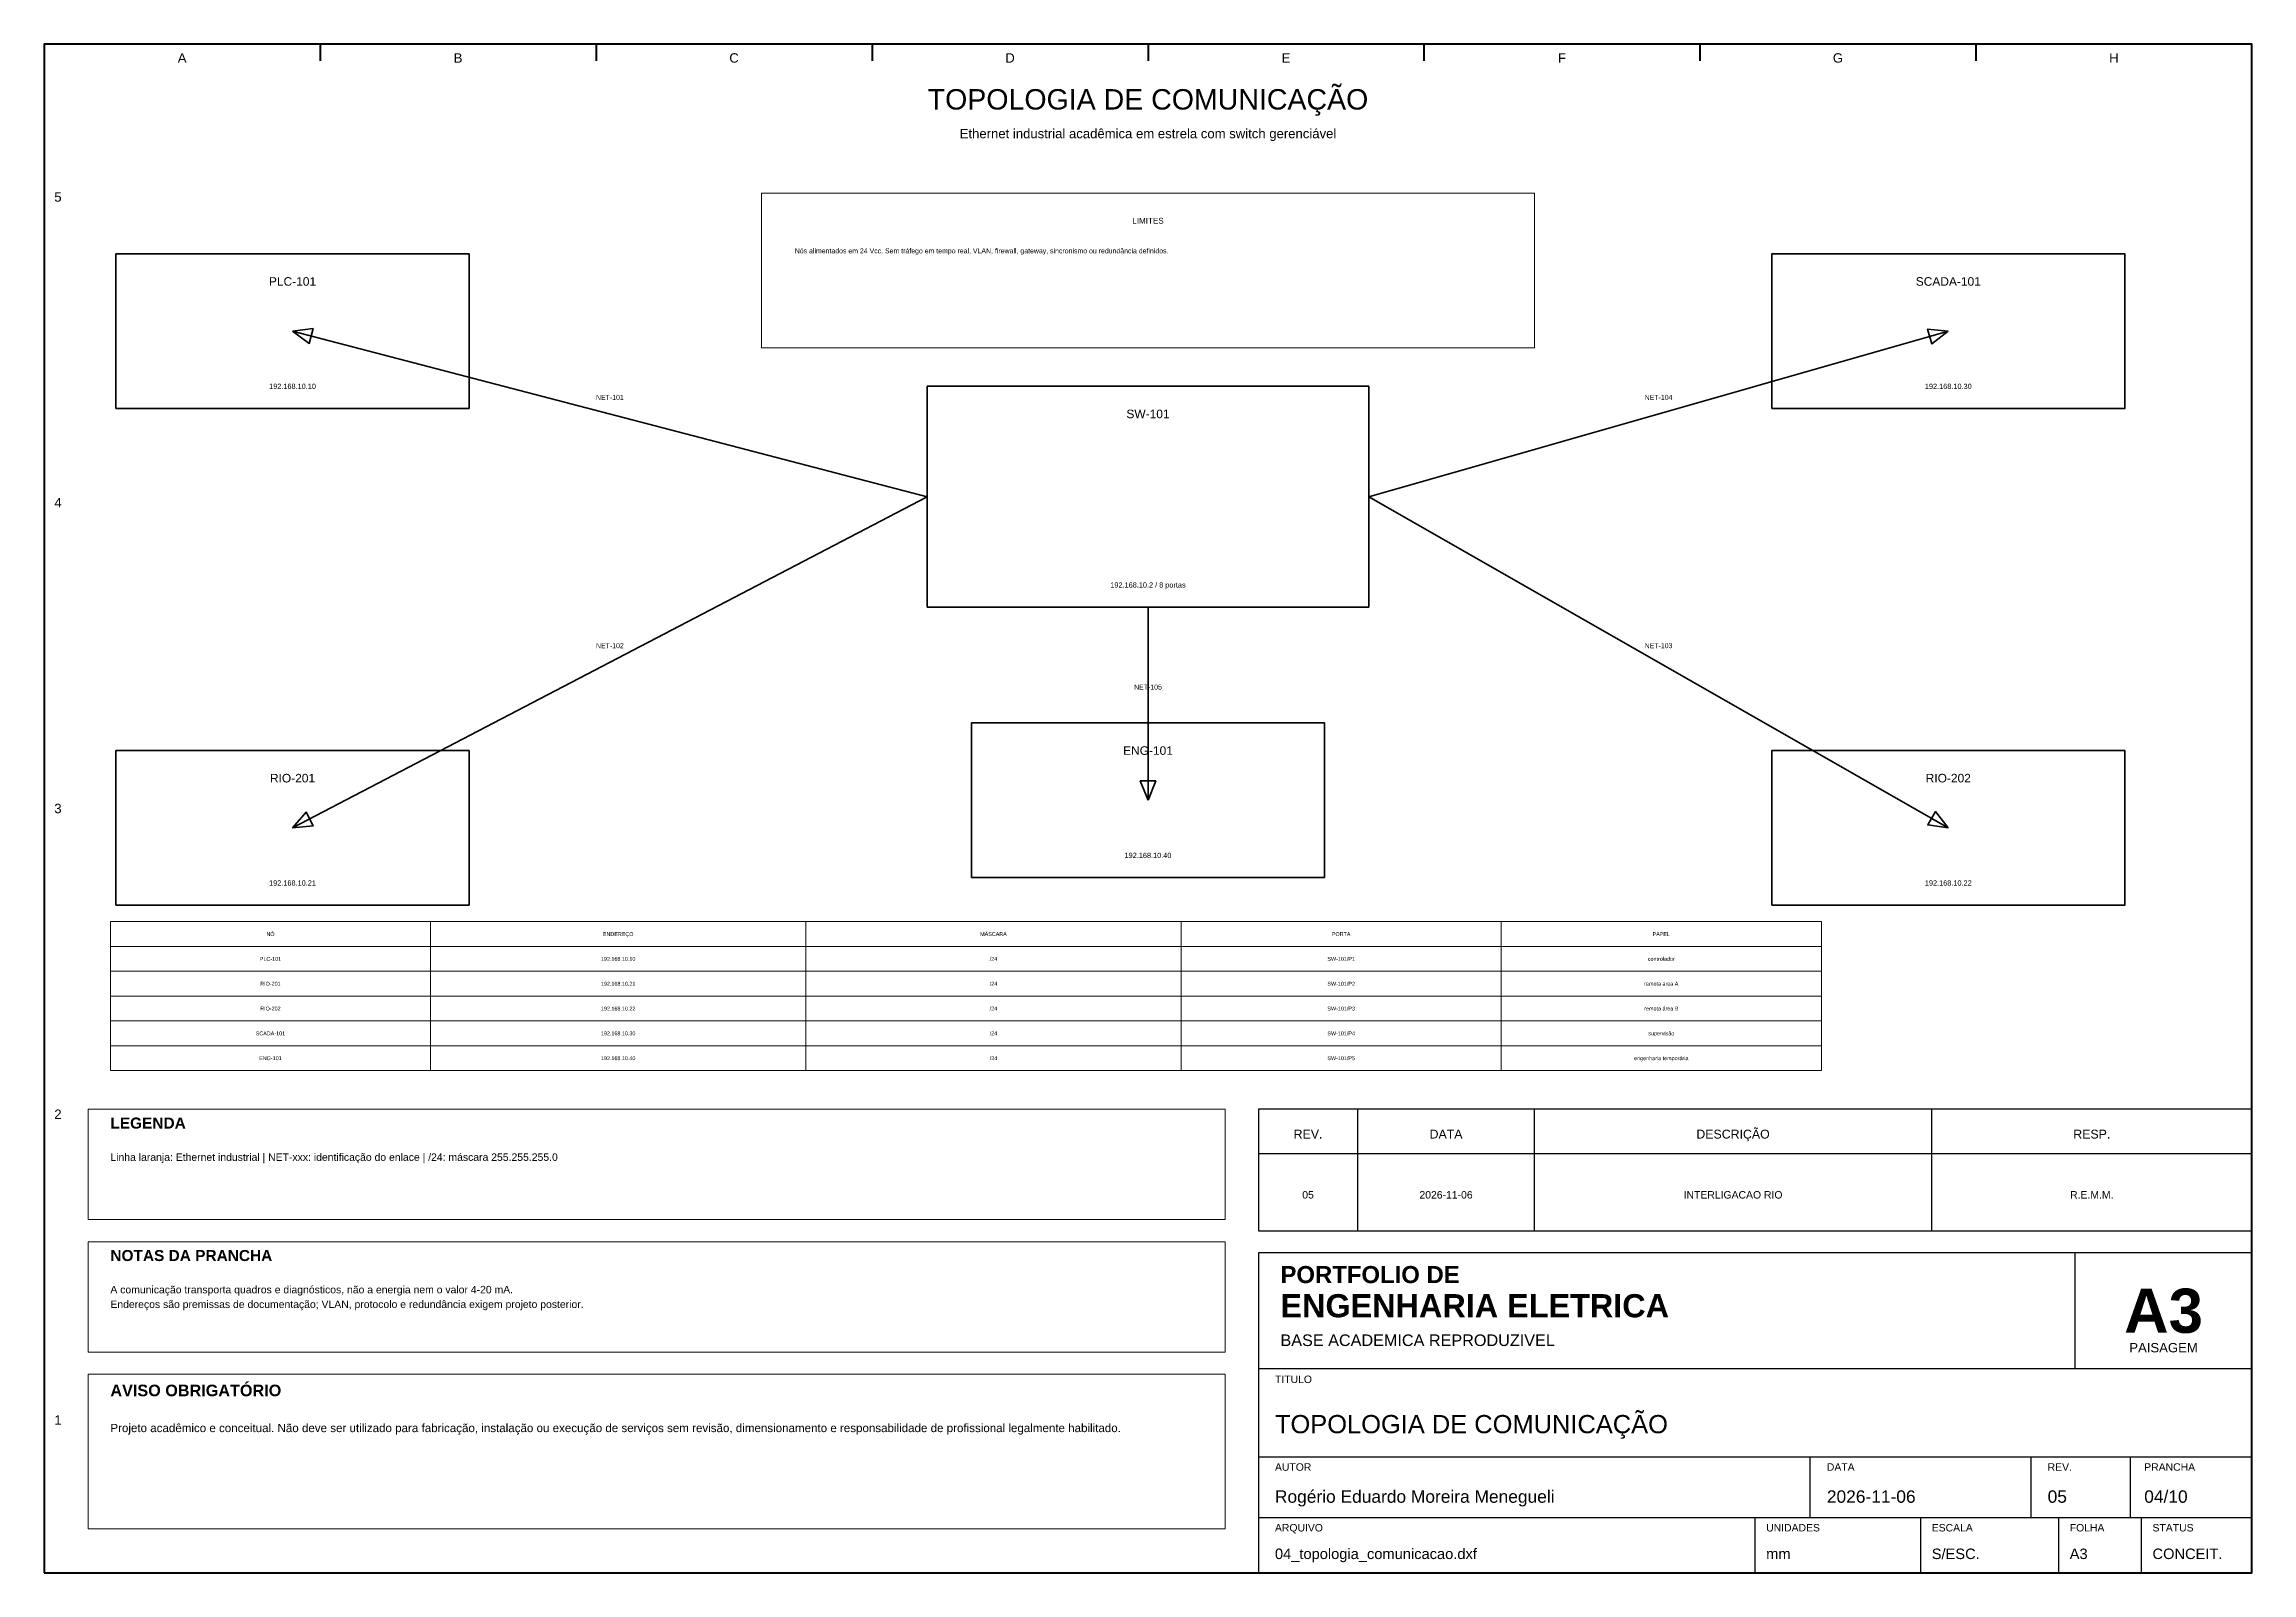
# Model space of a CAD drawing. Header units: millimetres. Extents: x 10 to 410, y 10 to 287.
import ezdxf
from ezdxf.enums import TextEntityAlignment as Align

# ---------------------------------------------------------------- set-up
doc = ezdxf.new("R2010")
doc.units = ezdxf.units.MM
for name, color, linetype, lineweight in [('00_MOLDURA', 7, 'CONTINUOUS', 50), ('01_CARIMBO', 7, 'CONTINUOUS', 25), ('02_TEXTO', 7, 'CONTINUOUS', 18), ('04_EQUIPAMENTOS', 32, 'CONTINUOUS', 35), ('08_CABOS', 124, 'CONTINUOUS', 35), ('12_LEGENDA', 7, 'CONTINUOUS', 18), ('13_NOTAS', 7, 'CONTINUOUS', 18)]:
    doc.layers.add(name, color=color, linetype=linetype, lineweight=lineweight)
doc.styles.add('PORTFOLIO_TEXTO', font='arial.ttf')
doc.styles.add('PORTFOLIO_TITULO', font='arialbd.ttf', dxfattribs={"width": 0.92})

# ---------------------------------------------------------------- blocks, each defined once
blk = doc.blocks.new('CARIMBO_A3')
at = {"layer": '01_CARIMBO'}
for p, q in [((148, 37), (148, 58)), ((0, 37), (180, 37)), ((0, 21), (180, 21)), ((100, 10), (100, 21)), ((140, 10), (140, 21)), ((158, 10), (158, 21)), ((0, 10), (180, 10)), ((90, 0), (90, 10)), ((120, 0), (120, 10)), ((145, 0), (145, 10)), ((160, 0), (160, 10))]:
    blk.add_line(p, q, dxfattribs=at)
blk.add_lwpolyline([(0, 0), (180, 0), (180, 58), (0, 58)], close=True, dxfattribs=at)
at = {"layer": '01_CARIMBO', "style": 'PORTFOLIO_TEXTO'}
for s, p in [('TITULO', (3, 34.4)), ('AUTOR', (3, 18.5)), ('DATA', (103, 18.5)), ('REV.', (143, 18.5)), ('PRANCHA', (160.5, 18.5)), ('ARQUIVO', (3, 7.5)), ('UNIDADES', (92, 7.5)), ('ESCALA', (122, 7.5)), ('FOLHA', (147, 7.5)), ('STATUS', (162, 7.5))]:
    blk.add_text(s, height=1.35, dxfattribs=at).set_placement(p)
at = {"layer": '02_TEXTO'}
for s, height, style, p in [('PORTFOLIO DE', 3.1, 'PORTFOLIO_TITULO', (4, 52.5)), ('ENGENHARIA ELETRICA', 4.2, 'PORTFOLIO_TITULO', (4, 46.3)), ('BASE ACADEMICA REPRODUZIVEL', 2.1, 'PORTFOLIO_TEXTO', (4, 41.1))]:
    blk.add_text(s, height=height, dxfattribs=dict(at, style=style)).set_placement(p)
for s, height, style, p in [('A3', 8, 'PORTFOLIO_TITULO', (164, 47.5)), ('PAISAGEM', 1.7, 'PORTFOLIO_TEXTO', (164, 40.8))]:
    blk.add_text(s, height=height, dxfattribs=dict(at, style=style)).set_placement(p, align=Align.MIDDLE_CENTER)
at = {"layer": '02_TEXTO', "style": 'PORTFOLIO_TEXTO'}
for tag, p, height in [('TITULO', (3, 25.3), 3.3), ('AUTOR', (3, 12.7), 2.25), ('DATA', (103, 12.7), 2.25), ('REVISAO', (143, 12.7), 2.25), ('PRANCHA', (160.5, 12.7), 2.25), ('ARQUIVO', (3, 2.5), 1.9), ('UNIDADES', (92, 2.5), 1.9), ('ESCALA', (122, 2.5), 1.9), ('FOLHA', (147, 2.5), 1.9), ('STATUS', (162, 2.5), 1.9)]:
    blk.add_attdef(tag, p, '', height=height, dxfattribs=at)

msp = doc.modelspace()

# ---------------------------------------------------------------- linework, layer by layer
at = {"layer": '00_MOLDURA'}
for p, q in [((60, 287), (60, 284)), ((110, 287), (110, 284)), ((160, 287), (160, 284)), ((210, 287), (210, 284)), ((260, 287), (260, 284)), ((310, 287), (310, 284)), ((360, 287), (360, 284))]:
    msp.add_line(p, q, dxfattribs=at)
msp.add_lwpolyline([(10, 10), (410, 10), (410, 287), (10, 287)], close=True, dxfattribs=at)
at = {"layer": '01_CARIMBO'}
for p, q in [((248, 72), (248, 94)), ((280, 72), (280, 94)), ((352, 72), (352, 94)), ((230, 86), (410, 86))]:
    msp.add_line(p, q, dxfattribs=at)
msp.add_lwpolyline([(230, 72), (410, 72), (410, 94), (230, 94)], close=True, dxfattribs=at)
at = {"layer": '04_EQUIPAMENTOS'}
for points in [[(23, 221), (87, 221), (87, 249), (23, 249)], [(323, 221), (387, 221), (387, 249), (323, 249)], [(170, 185), (250, 185), (250, 225), (170, 225)], [(178, 136), (242, 136), (242, 164), (178, 164)], [(23, 131), (87, 131), (87, 159), (23, 159)], [(323, 131), (387, 131), (387, 159), (323, 159)]]:
    msp.add_lwpolyline(points, close=True, dxfattribs=at)
at = {"layer": '08_CABOS'}
for p, q in [((170, 205), (55, 235)), ((250, 205), (355, 235)), ((170, 205), (55, 145)), ((250, 205), (355, 145)), ((210, 185), (210, 150))]:
    msp.add_line(p, q, dxfattribs=at)
for points in [[(55, 235), (58.03, 232.76), (58.74, 235.47)], [(355, 235), (351.25, 235.38), (352.02, 232.69)], [(210, 150), (211.4, 153.5), (208.6, 153.5)], [(55, 145), (58.75, 145.38), (57.46, 147.86)], [(355, 145), (352.66, 147.95), (351.27, 145.52)]]:
    msp.add_lwpolyline(points, close=True, dxfattribs=at)
at = {"layer": '12_LEGENDA'}
for p, q in [((80, 101), (80, 128)), ((148, 101), (148, 128)), ((216, 101), (216, 128)), ((274, 101), (274, 128)), ((22, 123.5), (332, 123.5)), ((22, 119), (332, 119)), ((22, 114.5), (332, 114.5)), ((22, 110), (332, 110)), ((22, 105.5), (332, 105.5))]:
    msp.add_line(p, q, dxfattribs=at)
for points in [[(22, 101), (332, 101), (332, 128), (22, 128)], [(18, 74), (224, 74), (224, 94), (18, 94)]]:
    msp.add_lwpolyline(points, close=True, dxfattribs=at)
at = {"layer": '13_NOTAS'}
for points in [[(140, 232), (280, 232), (280, 260), (140, 260)], [(18, 50), (224, 50), (224, 70), (18, 70)], [(18, 18), (224, 18), (224, 46), (18, 46)]]:
    msp.add_lwpolyline(points, close=True, dxfattribs=at)

# ---------------------------------------------------------------- block references
at = {"layer": '01_CARIMBO'}
msp.add_blockref('CARIMBO_A3', (230, 10), dxfattribs=at).add_auto_attribs({'TITULO': 'TOPOLOGIA DE COMUNICAÇÃO', 'AUTOR': 'Rogério Eduardo Moreira Menegueli', 'DATA': '2026-11-06', 'REVISAO': '05', 'PRANCHA': '04/10', 'ARQUIVO': '04_topologia_comunicacao.dxf', 'UNIDADES': 'mm', 'ESCALA': 'S/ESC.', 'FOLHA': 'A3', 'STATUS': 'CONCEIT.'})

# ---------------------------------------------------------------- texts
at = {"layer": '00_MOLDURA', "style": 'PORTFOLIO_TEXTO'}
for s, p in [('A', (35, 284.5)), ('B', (85, 284.5)), ('C', (135, 284.5)), ('D', (185, 284.5)), ('E', (235, 284.5)), ('F', (285, 284.5)), ('G', (335, 284.5)), ('H', (385, 284.5)), ('5', (12.5, 259.3)), ('4', (12.5, 203.9)), ('3', (12.5, 148.5)), ('2', (12.5, 93.1)), ('1', (12.5, 37.7))]:
    msp.add_text(s, height=1.7, dxfattribs=at).set_placement(p, align=Align.MIDDLE_CENTER)
at = {"layer": '01_CARIMBO', "style": 'PORTFOLIO_TEXTO'}
for s, p in [('REV.', (239, 89.5)), ('DATA', (264, 89.5)), ('DESCRIÇÃO', (316, 89.5)), ('RESP.', (381, 89.5))]:
    msp.add_text(s, height=1.6, dxfattribs=at).set_placement(p, align=Align.MIDDLE_CENTER)
at = {"layer": '02_TEXTO', "style": 'PORTFOLIO_TEXTO'}
for s, height, p in [('TOPOLOGIA DE COMUNICAÇÃO', 3.7, (210, 277)), ('Ethernet industrial acadêmica em estrela com switch gerenciável', 1.7, (210, 270.8)), ('192.168.10.10', 0.95, (55, 225)), ('192.168.10.30', 0.95, (355, 225)), ('192.168.10.2 / 8 portas', 0.95, (210, 189)), ('192.168.10.40', 0.95, (210, 140)), ('192.168.10.21', 0.95, (55, 135)), ('192.168.10.22', 0.95, (355, 135)), ('PLC-101', 0.7, (51, 121.25)), ('192.168.10.10', 0.7, (114, 121.25)), ('/24', 0.7, (182, 121.25)), ('SW-101/P1', 0.7, (245, 121.25)), ('controlador', 0.7, (303, 121.25)), ('RIO-201', 0.7, (51, 116.75)), ('192.168.10.21', 0.7, (114, 116.75)), ('/24', 0.7, (182, 116.75)), ('SW-101/P2', 0.7, (245, 116.75)), ('remota área A', 0.7, (303, 116.75)), ('RIO-202', 0.7, (51, 112.25)), ('192.168.10.22', 0.7, (114, 112.25)), ('/24', 0.7, (182, 112.25)), ('SW-101/P3', 0.7, (245, 112.25)), ('remota área B', 0.7, (303, 112.25)), ('SCADA-101', 0.7, (51, 107.75)), ('192.168.10.30', 0.7, (114, 107.75)), ('/24', 0.7, (182, 107.75)), ('SW-101/P4', 0.7, (245, 107.75)), ('supervisão', 0.7, (303, 107.75)), ('ENG-101', 0.7, (51, 103.25)), ('192.168.10.40', 0.7, (114, 103.25)), ('/24', 0.7, (182, 103.25)), ('SW-101/P5', 0.7, (245, 103.25)), ('engenharia temporária', 0.7, (303, 103.25)), ('05', 1.35, (239, 78.5)), ('2026-11-06', 1.35, (264, 78.5)), ('INTERLIGACAO RIO', 1.35, (316, 78.5)), ('R.E.M.M.', 1.35, (381, 78.5))]:
    msp.add_text(s, height=height, dxfattribs=at).set_placement(p, align=Align.MIDDLE_CENTER)
at = {"layer": '04_EQUIPAMENTOS', "style": 'PORTFOLIO_TEXTO'}
for s, p in [('PLC-101', (55, 244)), ('SCADA-101', (355, 244)), ('SW-101', (210, 220)), ('ENG-101', (210, 159)), ('RIO-201', (55, 154)), ('RIO-202', (355, 154))]:
    msp.add_text(s, height=1.55, dxfattribs=at).set_placement(p, align=Align.MIDDLE_CENTER)
at = {"layer": '08_CABOS', "style": 'PORTFOLIO_TEXTO'}
for s, p in [('NET-101', (112.5, 223)), ('NET-104', (302.5, 223)), ('NET-102', (112.5, 178)), ('NET-103', (302.5, 178)), ('NET-105', (210, 170.5))]:
    msp.add_text(s, height=0.9, dxfattribs=at).set_placement(p, align=Align.MIDDLE_CENTER)
at = {"layer": '12_LEGENDA', "style": 'PORTFOLIO_TEXTO'}
for s, p in [('NÓ', (51, 125.75)), ('ENDEREÇO', (114, 125.75)), ('MÁSCARA', (182, 125.75)), ('PORTA', (245, 125.75)), ('PAPEL', (303, 125.75))]:
    msp.add_text(s, height=0.7, dxfattribs=at).set_placement(p, align=Align.MIDDLE_CENTER)
at = {"layer": '12_LEGENDA', "style": 'PORTFOLIO_TITULO'}
msp.add_text('LEGENDA', height=2, dxfattribs=at).set_placement((22, 90.5))
at = {"layer": '12_LEGENDA', "insert": (22, 86), "char_height": 1.35, "width": 198, "attachment_point": 1, "line_spacing_factor": 1.18, "style": 'PORTFOLIO_TEXTO'}
msp.add_mtext('Linha laranja: Ethernet industrial | NET-xxx: identificação do enlace | /24: máscara 255.255.255.0', dxfattribs=at)
at = {"layer": '13_NOTAS', "style": 'PORTFOLIO_TEXTO'}
msp.add_text('LIMITES', height=1.05, dxfattribs=at).set_placement((210, 255), align=Align.MIDDLE_CENTER)
at = {"layer": '13_NOTAS', "style": 'PORTFOLIO_TITULO'}
for s, height, p in [('NOTAS DA PRANCHA', 2, (22, 66.5)), ('AVISO OBRIGATÓRIO', 2.1, (22, 42))]:
    msp.add_text(s, height=height, dxfattribs=at).set_placement(p)
at = {"layer": '13_NOTAS', "attachment_point": 1, "line_spacing_factor": 1.18, "style": 'PORTFOLIO_TEXTO'}
for s, insert, char_height, width in [('Nós alimentados em 24 Vcc. Sem tráfego em tempo real, VLAN, firewall, gateway, sincronismo ou redundância definidos.', (146, 250), 0.9, 128), ('A comunicação transporta quadros e diagnósticos, não a energia nem o valor 4-20 mA.\\PEndereços são premissas de documentação; VLAN, protocolo e redundância exigem projeto posterior.', (22, 62), 1.35, 198), ('Projeto acadêmico e conceitual. Não deve ser utilizado para fabricação, instalação ou execução de serviços sem revisão, dimensionamento e responsabilidade de profissional legalmente habilitado.', (22, 37), 1.5, 198)]:
    msp.add_mtext(s, dxfattribs=dict(at, insert=insert, char_height=char_height, width=width))

doc.saveas('drawing.dxf')
